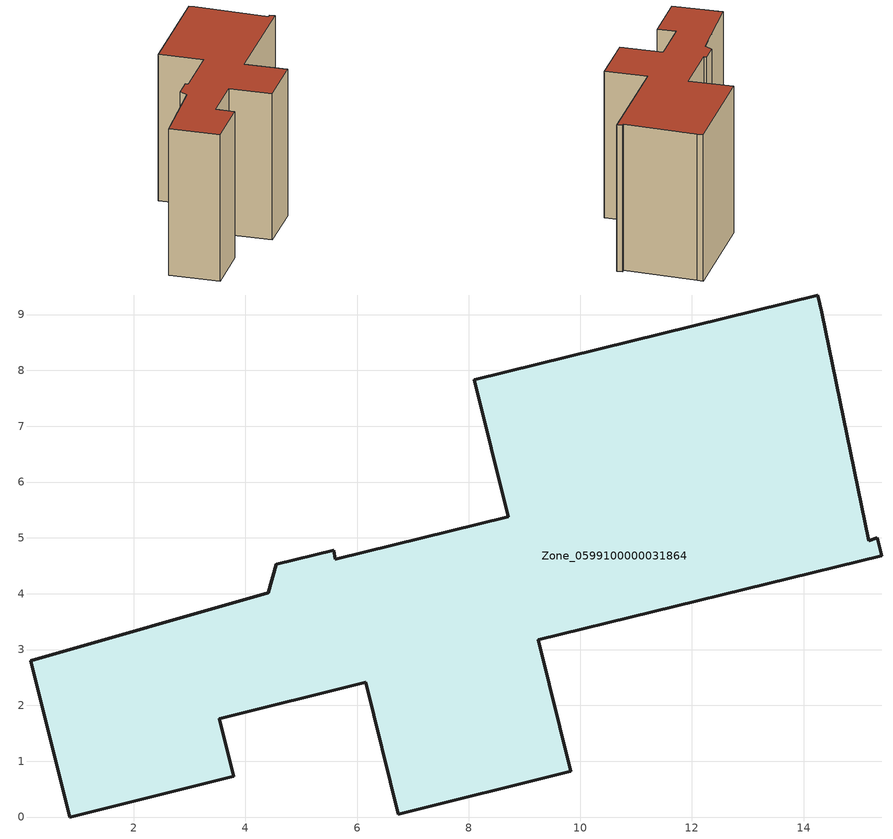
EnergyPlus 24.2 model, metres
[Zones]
Zone_0599100000031864
 floor ground (C_G): 15.16,4.95 15.32,5 15.4,4.68 9.25,3.17 9.83,0.82 6.74,0.05 6.16,2.41 3.53,1.76 3.79,0.73 0.85,0 0.15,2.8 4.41,4.02 4.56,4.53 5.58,4.78 5.61,4.62 8.71,5.38 8.1,7.83 14.25,9.35 14.33,9.04 z0
 wall outside (C_F): 0.85,0 3.79,0.73 3.53,1.76 6.16,2.41 6.74,0.05 9.83,0.82 9.25,3.17 15.4,4.68 15.32,5 15.16,4.95 14.33,9.04 14.25,9.35 8.1,7.83 8.71,5.38 5.61,4.62 5.58,4.78 4.56,4.53 4.41,4.02 0.15,2.8 0.85,0 z0:8.71
 roof outside (C_R): 9.25,3.17 15.4,4.68 15.32,5 15.16,4.95 14.33,9.04 14.25,9.35 8.1,7.83 8.71,5.38 5.61,4.62 5.58,4.78 4.56,4.53 4.41,4.02 0.15,2.8 0.85,0 3.79,0.73 3.53,1.76 6.16,2.41 6.74,0.05 9.83,0.82 z8.71
[BUILDING]
Pand.0599100000031864: North Axis=0; Terrain=City; Loads Convergence Tolerance Value=0.04; Temperature Convergence Tolerance Value=0.4; Solar Distribution=FullExterior; Maximum Number of Warmup Days=25; Minimum Number of Warmup Days=1
[Site:Location]
Rotterdam.The.Hague.AP_ZH_NLD Design_Conditions: Latitude=51.96; Longitude=4.45; Time Zone=1; Elevation=-4.5
[SITE:GROUNDTEMPERATURE:BUILDINGSURFACE]
18, 18, 18, 18, 18, 18, 18, 18, 18, 18, 18, 18
[MATERIAL] Thermal Absorptance=0.9; Solar Absorptance=0.7; Visible Absorptance=0.7
Name | Roughness | Thickness | Conductivity | Density | Specific Heat
G.TI.1965-1974 | MediumSmooth | 0.15 | 0.882353 | 540 | 1210
F.TI.1965-1974 | Rough | 0.3 | 0.697674 | 1920 | 840
R.TI.1965-1974 | MediumRough | 0.2 | 0.232558 | 1500 | 1000
[CONSTRUCTION]
C_G: G.TI.1965-1974
C_F: F.TI.1965-1974
C_R: R.TI.1965-1974
[ZONE]
Zone_0599100000031864: Type=1; Multiplier=1; Ceiling Height=Autocalculate; Volume=Autocalculate; Floor Area=autocalculate; Part of Total Floor Area=Yes
[ZONEINFILTRATION:DESIGNFLOWRATE]
Infil_Zone_0599100000031864: Zone or ZoneList or Space or SpaceList=Zone_0599100000031864; Schedule=AlwaysOn; Design Flow Rate Calculation Method=Flow/Area; Flow Rate per Floor Area=0.003; Constant Term Coefficient=1; Temperature Term Coefficient=0; Velocity Term Coefficient=0; Velocity Squared Term Coefficient=0
[HVACTEMPLATE:ZONE:IDEALLOADSAIRSYSTEM]
Zone_0599100000031864: Maximum Heating Supply Air Temperature=50; Minimum Cooling Supply Air Temperature=13; Maximum Heating Supply Air Humidity Ratio=0.0156; Minimum Cooling Supply Air Humidity Ratio=0.0077; Heating Limit=NoLimit; Cooling Limit=NoLimit; Dehumidification Control Type=ConstantSensibleHeatRatio; Cooling Sensible Heat Ratio=0.7; Dehumidification Setpoint=60; Humidification Control Type=None; Humidification Setpoint=30; Outdoor Air Method=None; Outdoor Air Flow Rate per Person=0.00944; Outdoor Air Flow Rate per Zone Floor Area=0; Outdoor Air Flow Rate per Zone=0; Demand Controlled Ventilation Type=None; Outdoor Air Economizer Type=NoEconomizer; Heat Recovery Type=None; Sensible Heat Recovery Effectiveness=0.7; Latent Heat Recovery Effectiveness=0.65
[ZONECONTROL:THERMOSTAT]
ThermostatControl_Zone_0599100000031864: Zone or ZoneList=Zone_0599100000031864; Control Type Schedule=DualSetpointControlType; Control 1=Thermostat_Zone_0599100000031864; Temperature Difference Between Cutout And Setpoint=0
[THERMOSTATSETPOINT:DUALSETPOINT]
Thermostat_Zone_0599100000031864: Heating Setpoint Temperature Schedule=HeatingSetpoint_Zone_0599100000031864; Cooling Setpoint Temperature Schedule=CoolingSetpoint_Zone_0599100000031864
[SCHEDULE:COMPACT]
HeatingSetpoint_Zone_0599100000031864: Through: 12/31, For: AllDays, Until: 24:00, 21
CoolingSetpoint_Zone_0599100000031864: Through: 12/31, For: AllDays, Until: 24:00, 24
DualSetpointControlType: Through: 12/31, For: AllDays, Until: 24:00, 4
AlwaysOn: Through: 12/31, For: AllDays, Until: 24:00, 1
